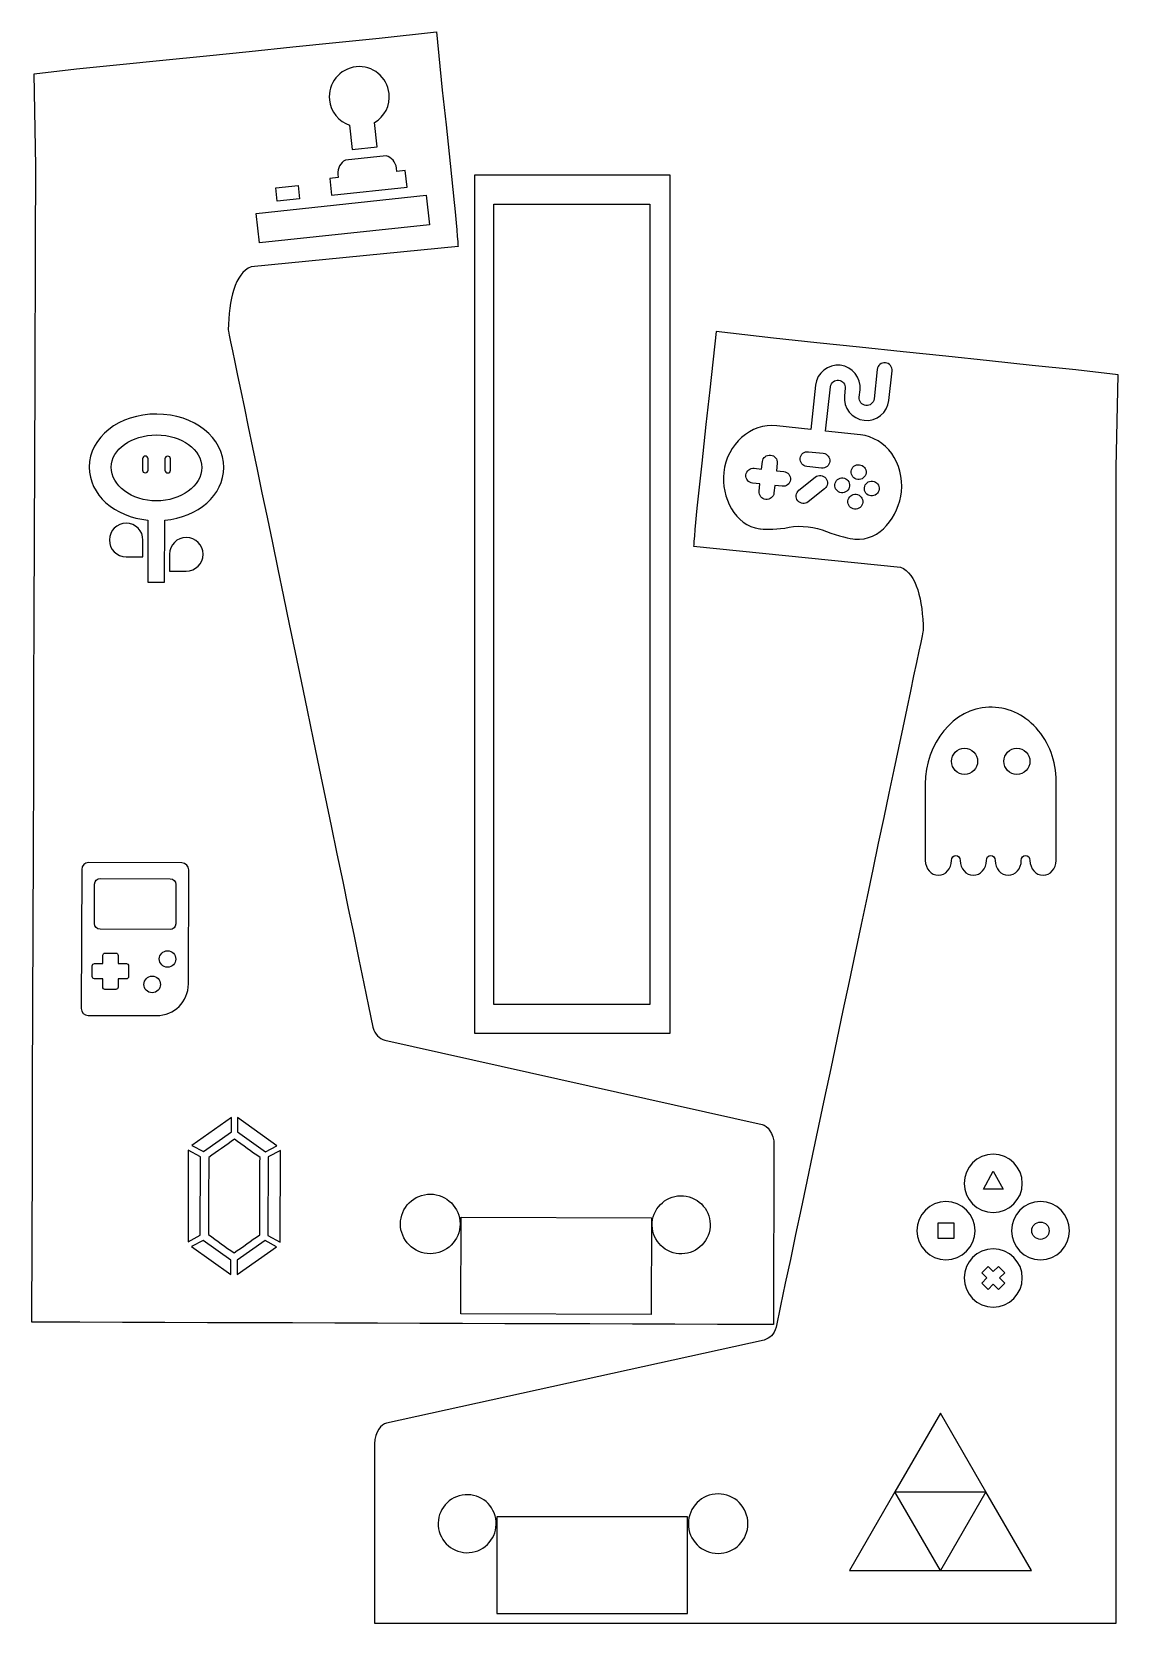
# Model space of a CAD drawing. Extents: x 10 to 3877, y -272 to 1728.
# Drawn here: x 2794 to 3350, y 801 to 1616 of the extents above; entities that cross this region are included whole.
import ezdxf

# ---------------------------------------------------------------- set-up
doc = ezdxf.new("R2010")
doc.units = 0
doc.layers.add('Calque_1', color=7, linetype='CONTINUOUS')

msp = doc.modelspace()

# ---------------------------------------------------------------- linework, layer by layer
at = {"layer": 'Calque_1', "color": 7}
for p, q in [((2971.746615, 1613.022593), (3001.107993, 1616.285935)), ((3001.107993, 1616.285935), (3004.13759, 1586.489544)), ((2883.313676, 1604.03103), (2905.322419, 1606.268804)), ((2905.322402, 1606.268689), (2927.530118, 1608.526809)), ((2905.322419, 1606.268804), (2905.322402, 1606.268689)), ((2927.530118, 1608.526809), (2949.538916, 1610.764589)), ((2927.530118, 1608.526809), (2927.530118, 1608.526809)), ((2949.538905, 1610.764701), (2971.746615, 1613.022593)), ((2949.538916, 1610.764589), (2949.538905, 1610.764701)), ((2971.746615, 1613.022593), (2971.746615, 1613.022593)), ((2795.120354, 1594.841426), (2816.88948, 1597.277241)), ((2816.88948, 1597.277241), (2816.889494, 1597.2771)), ((2816.889494, 1597.2771), (2839.097204, 1599.535276)), ((2839.097179, 1599.535245), (2861.105949, 1601.773023)), ((2839.097204, 1599.535276), (2839.097179, 1599.535245)), ((2861.105949, 1601.773023), (2883.313665, 1604.031142)), ((2861.105949, 1601.773023), (2861.105949, 1601.773023)), ((2883.313665, 1604.031142), (2883.313676, 1604.03103)), ((2959.985557, 1598.364667), (2959.985557, 1598.364667)), ((2795.967345, 1547.416109), (2795.120354, 1594.841426)), ((3004.13759, 1586.489544), (3004.137593, 1586.489516)), ((3004.137593, 1586.489516), (3006.177969, 1568.609284)), ((2956.687032, 1568.483121), (2958.00336, 1556.109148)), ((2970.8128, 1557.471799), (2969.496472, 1569.845773)), ((3006.177969, 1568.609284), (3006.177994, 1568.609315)), ((3006.177994, 1568.609315), (3008.19098, 1548.811392)), ((2958.00336, 1556.109148), (2970.8128, 1557.471799)), ((2975.373797, 1552.797967), (2954.527701, 1550.580386)), ((3008.19098, 1548.811392), (3008.190978, 1548.81142)), ((3008.190978, 1548.81142), (3010.224202, 1528.814456)), ((2795.831327, 1507.316295), (2795.967322, 1547.41605)), ((2795.967322, 1547.41605), (2795.967345, 1547.416109)), ((2950.87303, 1541.616561), (2946.511056, 1541.152539)), ((2946.511056, 1541.152539), (2947.424591, 1532.564962)), ((2950.688347, 1543.352644), (2950.87303, 1541.616561)), ((2980.832458, 1544.803606), (2980.647776, 1546.539689)), ((2985.194602, 1545.267645), (2980.832458, 1544.803606)), ((2986.108137, 1536.680068), (2985.194602, 1545.267645)), ((3020.807485, 1103.340858), (3020.807485, 1543.101992)), ((3020.807485, 1543.101992), (3120.568641, 1543.101992)), ((3120.568641, 1543.101992), (3120.568641, 1103.340858)), ((2908.896449, 1523.308221), (2995.955682, 1532.56947)), ((2918.838046, 1536.331068), (2930.332585, 1537.553842)), ((2919.554093, 1529.599961), (2918.838046, 1536.331068)), ((2930.332585, 1537.553842), (2931.048632, 1530.822735)), ((2947.424591, 1532.564962), (2986.108137, 1536.680068)), ((2995.955682, 1532.56947), (2997.560483, 1517.483737)), ((2931.048632, 1530.822735), (2919.554093, 1529.599961)), ((3010.224202, 1528.814456), (3010.224199, 1528.814484)), ((3030.595883, 1118.187526), (3030.595883, 1528.021249)), ((3030.595883, 1528.021249), (3110.429581, 1528.021249)), ((3110.429581, 1528.021249), (3110.429581, 1118.187526)), ((2910.50125, 1508.222488), (2908.896449, 1523.308221)), ((2997.560483, 1517.483737), (2910.50125, 1508.222488)), ((2795.594303, 1437.416718), (2795.831358, 1507.316269)), ((2795.831358, 1507.316269), (2795.831327, 1507.316295)), ((3012.224722, 1506.377039), (2906.206658, 1495.915963)), ((3144.290839, 1462.789855), (3141.160209, 1433.003908)), ((3173.640982, 1459.426958), (3144.290839, 1462.789855)), ((3195.840909, 1457.093765), (3173.640982, 1459.426958)), ((3173.640982, 1459.426958), (3173.640982, 1459.426958)), ((3195.840897, 1457.093652), (3195.840909, 1457.093765)), ((3217.841981, 1454.781245), (3195.840897, 1457.093652)), ((3240.041912, 1452.447825), (3217.841981, 1454.781245)), ((3217.841981, 1454.781245), (3217.841981, 1454.781245)), ((3262.042923, 1450.135539), (3240.041896, 1452.44794)), ((3240.041896, 1452.44794), (3240.041912, 1452.447825)), ((3226.847763, 1443.446372), (3225.201459, 1428.290826)), ((3232.779143, 1427.467684), (3234.425447, 1442.623229)), ((3262.042935, 1450.135651), (3262.042923, 1450.135539)), ((3284.242866, 1447.802231), (3262.042935, 1450.135651)), ((3306.243922, 1445.489826), (3284.242866, 1447.802231)), ((3284.242866, 1447.802231), (3284.242866, 1447.802231)), ((3328.443822, 1443.156381), (3306.243897, 1445.489857)), ((3306.243897, 1445.489857), (3306.243922, 1445.489826)), ((3328.443837, 1443.156521), (3328.443822, 1443.156381)), ((3350.204577, 1440.646894), (3328.443837, 1443.156521)), ((2795.458324, 1397.316794), (2795.594308, 1437.416662)), ((2795.594308, 1437.416662), (2795.594303, 1437.416718)), ((3195.301939, 1435.372277), (3192.832472, 1412.63887)), ((3200.409979, 1411.815747), (3202.879445, 1434.549154)), ((3349.196756, 1393.22472), (3350.204577, 1440.646894)), ((3141.160206, 1433.00388), (3139.059204, 1415.13067)), ((3141.160209, 1433.003908), (3141.160206, 1433.00388)), ((3210.457307, 1433.725992), (3210.045735, 1429.93715)), ((3217.623775, 1429.113969), (3218.035346, 1432.902811)), ((2857.887566, 1420.528745), (2857.887566, 1420.528745)), ((3139.059179, 1415.130701), (3136.979062, 1395.339718)), ((3139.059204, 1415.13067), (3139.059179, 1415.130701)), ((3192.832472, 1412.63887), (3175.376945, 1414.535015)), ((3218.183773, 1409.885029), (3200.409979, 1411.815747)), ((3218.183773, 1409.885029), (3218.183773, 1409.885029)), ((2795.323002, 1357.417157), (2795.458307, 1397.316963)), ((2795.458307, 1397.316963), (2795.458324, 1397.316794)), ((2850.63641, 1397.598484), (2850.616948, 1391.859837)), ((2852.075937, 1399.02828), (2852.075937, 1399.02828)), ((2853.486272, 1391.850106), (2853.505734, 1397.588753)), ((2862.113704, 1397.55956), (2862.094242, 1391.820913)), ((2863.553231, 1398.989357), (2863.553231, 1398.989357)), ((2864.963566, 1391.811183), (2864.983028, 1397.549829)), ((3136.979065, 1395.339746), (3134.878036, 1375.349791)), ((3136.979062, 1395.339718), (3136.979065, 1395.339746)), ((3167.629224, 1392.37479), (3168.040815, 1396.16381)), ((3175.618499, 1395.340667), (3175.206928, 1391.551825)), ((3198.352084, 1392.871182), (3190.774222, 1393.694344)), ((3191.597562, 1401.272186), (3199.175423, 1400.449024)), ((3191.597562, 1401.272186), (3191.597562, 1401.272186)), ((3163.840382, 1392.786362), (3167.629224, 1392.37479)), ((3175.206928, 1391.551825), (3178.99577, 1391.140254)), ((3186.740078, 1381.508425), (3195.141101, 1388.263124)), ((3216.885078, 1387.024445), (3216.885078, 1387.024445)), ((3349.196778, 1393.22466), (3349.196756, 1393.22472)), ((3349.196781, 1353.124672), (3349.196778, 1393.22466)), ((3166.806437, 1384.797068), (3163.01724, 1385.208678)), ((3166.394866, 1381.008226), (3166.806437, 1384.797068)), ((3174.384121, 1383.973925), (3173.97255, 1380.185083)), ((3178.172963, 1383.562354), (3174.384121, 1383.973925)), ((3178.172963, 1383.562354), (3178.172963, 1383.562354)), ((3199.916762, 1382.323693), (3191.515738, 1375.568994)), ((3199.916762, 1382.323693), (3199.916762, 1382.323693)), ((3208.484054, 1380.269745), (3208.484054, 1380.269745)), ((3223.639777, 1378.623421), (3223.639777, 1378.623421)), ((2857.736737, 1376.054231), (2857.736737, 1376.054231)), ((3134.878036, 1375.349791), (3134.878039, 1375.349819)), ((3215.238754, 1371.868721), (3215.238754, 1371.868721)), ((2842.292869, 1364.629181), (2842.292869, 1364.629181)), ((2853.399404, 1366.235656), (2853.291653, 1334.463637)), ((2861.899624, 1334.434444), (2862.007374, 1366.206463)), ((3166.640327, 1361.813453), (3167.007791, 1361.773537)), ((2795.187007, 1317.317401), (2795.323005, 1357.417129)), ((2795.323005, 1357.417129), (2795.323002, 1357.417157)), ((2850.842454, 1347.384047), (2850.871647, 1355.992017)), ((2873.07843, 1357.351384), (2873.07843, 1357.351384)), ((3132.801434, 1352.919286), (3238.783416, 1342.098726)), ((3349.19675, 1353.124647), (3349.196781, 1353.124672)), ((3349.196751, 1283.224691), (3349.19675, 1353.124647)), ((2842.234483, 1347.41324), (2850.842454, 1347.384047)), ((2864.441267, 1348.772607), (2864.412074, 1340.164636)), ((2864.412074, 1340.164636), (2873.020045, 1340.135444)), ((2853.291653, 1334.463637), (2861.899624, 1334.434444)), ((2795.051677, 1277.417564), (2795.187004, 1317.317429)), ((2795.187004, 1317.317429), (2795.187007, 1317.317401)), ((3349.196735, 1243.124534), (3349.196745, 1283.224635)), ((3349.196745, 1283.224635), (3349.196751, 1283.224691)), ((2794.915648, 1237.317862), (2795.051649, 1277.417561)), ((2795.051649, 1277.417561), (2795.051677, 1277.417564)), ((3308.283428, 1259.774809), (3308.283428, 1259.774809)), ((3264.859648, 1242.70855), (3264.859648, 1242.70855)), ((3349.196753, 1243.124703), (3349.196735, 1243.124534)), ((3349.196743, 1203.224665), (3349.196753, 1243.124703)), ((2794.780374, 1197.418031), (2794.915684, 1237.317781)), ((2794.915684, 1237.317781), (2794.915648, 1237.317862)), ((3251.460916, 1230.976537), (3251.460916, 1191.937794)), ((3298.356447, 1236.009184), (3298.356447, 1236.009184)), ((3318.454241, 1191.937612), (3318.454241, 1232.456611)), ((3349.196741, 1203.224637), (3349.196743, 1203.224665)), ((3349.196746, 1163.124677), (3349.196741, 1203.224637)), ((2794.644378, 1157.318275), (2794.780334, 1197.41814)), ((2794.780334, 1197.41814), (2794.780374, 1197.418031)), ((2870.84104, 1190.648742), (2823.045907, 1190.810833)), ((2870.84104, 1190.648742), (2870.84104, 1190.648742)), ((2819.523396, 1187.311864), (2819.281977, 1116.125404)), ((2829.008706, 1182.725105), (2864.823535, 1182.603644)), ((2874.142085, 1128.684996), (2874.34028, 1187.12596)), ((2826.048177, 1159.60074), (2826.11686, 1179.853212)), ((2826.11686, 1179.853212), (2826.116724, 1179.853212)), ((2867.6957, 1179.712203), (2867.627017, 1159.459731)), ((2794.509065, 1117.418553), (2794.644381, 1157.318247)), ((2794.644381, 1157.318247), (2794.644378, 1157.318275)), ((3349.196749, 1163.124705), (3349.196746, 1163.124677)), ((3349.196761, 1123.224608), (3349.196749, 1163.124705)), ((2864.735306, 1156.587838), (2828.920613, 1156.709299)), ((2830.317388, 1139.135614), (2830.331747, 1143.369516)), ((2831.478936, 1144.508815), (2837.013553, 1144.490045)), ((2838.152717, 1143.342992), (2838.138358, 1139.10909)), ((2824.917799, 1132.476056), (2824.936568, 1138.010537)), ((2826.083893, 1139.149971), (2830.317388, 1139.135614)), ((2838.138358, 1139.10909), (2842.372395, 1139.094731)), ((2843.511559, 1137.947543), (2843.49279, 1132.413197)), ((2863.439971, 1137.230813), (2863.439971, 1137.230813)), ((2830.290593, 1131.314509), (2826.057369, 1131.328866)), ((2830.276234, 1127.080743), (2830.290593, 1131.314509)), ((2836.949879, 1125.914786), (2831.415669, 1125.933554)), ((2838.111292, 1131.287987), (2838.096933, 1127.054221)), ((2842.345329, 1131.273627), (2838.111292, 1131.287987)), ((2843.49279, 1132.413197), (2843.492247, 1132.413199)), ((2843.492247, 1132.413199), (2843.492247, 1132.413063)), ((2794.37305, 1077.318711), (2794.50904, 1117.418522)), ((2794.50904, 1117.418522), (2794.509065, 1117.418553)), ((2855.574932, 1124.222793), (2855.574932, 1124.222793)), ((3110.429581, 1118.187526), (3030.595883, 1118.187526)), ((3349.196789, 1123.224605), (3349.196761, 1123.224608)), ((3349.196798, 1083.124674), (3349.196789, 1123.224605)), ((2822.780674, 1112.602624), (2857.829363, 1112.483761)), ((3120.568641, 1103.340858), (3020.807485, 1103.340858)), ((2974.743658, 1099.901602), (3167.964825, 1056.761555)), ((2794.237762, 1037.419019), (2794.373078, 1077.318713)), ((2794.373078, 1077.318713), (2794.37305, 1077.318711)), ((3349.196757, 1043.224611), (3349.196761, 1083.124592)), ((3349.196761, 1083.124592), (3349.196798, 1083.124674)), ((2896.164288, 1060.279615), (2875.904693, 1045.99863)), ((2896.139315, 1052.916069), (2896.164288, 1060.279615)), ((2899.31024, 1060.268946), (2899.285268, 1052.9054)), ((2919.472334, 1045.850876), (2899.31024, 1060.268946)), ((2881.8241, 1042.825), (2896.139315, 1052.916069)), ((2899.285268, 1052.9054), (2913.53171, 1042.717468)), ((2874.086135, 1043.597577), (2873.926961, 996.662434)), ((2880.366519, 1040.229537), (2874.086135, 1043.597577)), ((2875.904693, 1045.99863), (2881.8241, 1042.825)), ((2913.53171, 1042.717468), (2919.472334, 1045.850876)), ((2921.274736, 1043.437543), (2914.971481, 1040.112179)), ((2921.115567, 996.503841), (2921.274736, 1043.437543)), ((3173.977556, 1046.081135), (3173.875987, 1016.131392)), ((3173.976321, 1046.081009), (3173.977556, 1046.081135)), ((3349.196797, 1043.22472), (3349.196757, 1043.224611)), ((3349.19676, 1003.124623), (3349.196797, 1043.22472)), ((2794.101778, 997.319152), (2794.237736, 1037.418989)), ((2794.237736, 1037.418989), (2794.237762, 1037.419019)), ((2880.230044, 999.987799), (2880.366519, 1040.229537)), ((2884.543569, 1039.865488), (2884.543569, 1039.865488)), ((2914.971481, 1040.112179), (2914.835007, 999.870441)), ((3281.195413, 1023.657153), (3286.224184, 1032.791348)), ((3286.224184, 1032.791348), (3291.253107, 1023.657153)), ((3291.253107, 1023.657153), (3281.195413, 1023.657153)), ((3173.875894, 1016.131298), (3173.773906, 986.031504)), ((3173.875987, 1016.131392), (3173.875894, 1016.131298)), ((3286.224184, 1011.671213), (3286.224184, 1011.671213)), ((3310.432473, 1017.239086), (3310.432473, 1017.239086)), ((3013.20156, 1005.745978), (3013.20156, 1005.745978)), ((3141.074129, 1002.732282), (3141.074129, 1002.732282)), ((3257.988357, 998.323468), (3257.988357, 1006.378389)), ((3257.988357, 1006.378389), (3266.043278, 1006.378389)), ((3266.043278, 1006.378389), (3266.043278, 998.323468)), ((3349.196757, 1003.124595), (3349.19676, 1003.124623)), ((3349.196759, 963.224669), (3349.196757, 1003.124595)), ((2793.960099, 955.544385), (2794.101769, 997.319236)), ((2794.101769, 997.319236), (2794.101778, 997.319152)), ((2873.926961, 996.662434), (2880.230044, 999.987799)), ((2881.669988, 997.382509), (2875.729191, 994.249101)), ((2875.729191, 994.249101), (2895.891457, 979.831031)), ((2895.91643, 987.194577), (2881.669988, 997.382509)), ((2913.377598, 997.274977), (2899.062382, 987.183908)), ((2919.296833, 994.101348), (2913.377598, 997.274977)), ((2914.835007, 999.870441), (2921.115567, 996.503841)), ((3266.043278, 998.323468), (3257.988357, 998.323468)), ((3276.903975, 1002.351005), (3276.903975, 1002.351005)), ((3310.432473, 997.910207), (3310.432473, 997.910207)), ((2895.891457, 979.831031), (2895.91643, 987.194577)), ((2899.037415, 979.821803), (2919.296833, 994.101348)), ((2899.062382, 987.183908), (2899.037415, 979.821803)), ((3286.224184, 993.030797), (3286.224184, 993.030797)), ((3173.773906, 986.031504), (3173.666149, 954.256634)), ((3173.773906, 986.031504), (3173.773906, 986.031504)), ((3280.34018, 980.787066), (3283.579833, 984.026719)), ((3282.98453, 978.142715), (3280.34018, 980.787066)), ((3280.34018, 975.498365), (3282.98453, 978.142715)), ((3283.579833, 984.026719), (3286.224184, 981.382369)), ((3286.224184, 981.382369), (3288.868534, 984.026719)), ((3288.868534, 984.026719), (3292.108187, 980.787066)), ((3292.108187, 980.787066), (3289.463837, 978.142715)), ((3289.463837, 978.142715), (3292.108187, 975.498212)), ((3283.579833, 972.258711), (3280.34018, 975.498365)), ((3286.224184, 974.903062), (3283.579833, 972.258711)), ((3288.868534, 972.258559), (3286.224184, 974.903062)), ((3292.108187, 975.498212), (3288.868534, 972.258559)), ((3349.196784, 963.224638), (3349.196759, 963.224669)), ((3349.196781, 923.124594), (3349.196784, 963.224638)), ((2818.557955, 955.46097), (2793.960099, 955.544385)), ((2818.557971, 955.461085), (2818.557955, 955.46097)), ((2840.422541, 955.386869), (2818.557971, 955.461085)), ((2840.422519, 955.38681), (2840.422541, 955.386869)), ((2862.087105, 955.313337), (2840.422519, 955.38681)), ((2862.087127, 955.313396), (2862.087105, 955.313337)), ((2883.951714, 955.239295), (2862.087127, 955.313396)), ((2883.951725, 955.239183), (2883.951714, 955.239295)), ((2905.616284, 955.165707), (2883.951725, 955.239183)), ((2927.480842, 955.091603), (2905.616247, 955.165789)), ((2905.616247, 955.165789), (2905.616284, 955.165707)), ((2927.480817, 955.091572), (2927.480842, 955.091603)), ((2949.145431, 955.018102), (2927.480817, 955.091572)), ((2971.010012, 954.944057), (2949.145397, 955.018156)), ((2949.145397, 955.018156), (2949.145431, 955.018102)), ((2971.009995, 954.943942), (2971.010012, 954.944057)), ((2992.674582, 954.87047), (2971.009995, 954.943942)), ((3014.539162, 954.796425), (2992.674573, 954.870554)), ((2992.674573, 954.870554), (2992.674582, 954.87047)), ((3014.539174, 954.796312), (3014.539162, 954.796425)), ((3036.203732, 954.722837), (3014.539174, 954.796312)), ((3036.203785, 954.72287), (3036.203732, 954.722837)), ((3058.068318, 954.648736), (3036.203785, 954.72287)), ((3058.068352, 954.648682), (3058.068318, 954.648736)), ((3079.732908, 954.575235), (3058.068352, 954.648682)), ((3101.597421, 954.501155), (3079.732905, 954.575263)), ((3079.732905, 954.575263), (3079.732908, 954.575235)), ((3101.597466, 954.501074), (3101.597421, 954.501155)), ((3123.262083, 954.427604), (3101.597466, 954.501074)), ((3145.126726, 954.353452), (3123.262016, 954.427654)), ((3123.262016, 954.427654), (3123.262083, 954.427604)), ((3145.126636, 954.353443), (3145.126726, 954.353452)), ((3173.666149, 954.256634), (3145.126636, 954.353443)), ((3168.903787, 946.319056), (2975.537419, 903.834534)), ((3349.196755, 883.224672), (3349.196752, 923.124597)), ((3349.196752, 923.124597), (3349.196781, 923.124594)), ((3259.209489, 908.916065), (3235.927742, 868.590361)), ((3282.491501, 868.590361), (3259.209489, 908.916065)), ((2969.488501, 893.174565), (2969.4885, 863.224649)), ((2969.489736, 893.174436), (2969.488501, 893.174565)), ((3349.196745, 843.124571), (3349.19678, 883.224641)), ((3349.19678, 883.224641), (3349.196755, 883.224672)), ((3235.927742, 868.590361), (3212.645466, 828.265187)), ((3235.927742, 868.590361), (3282.491501, 868.590361)), ((3259.209489, 828.265187), (3235.927742, 868.590361)), ((3282.491501, 868.590361), (3259.209489, 828.265187)), ((3305.773248, 828.265187), (3282.491501, 868.590361)), ((2969.4885, 863.224649), (2969.488592, 863.224555)), ((2969.488592, 863.224555), (2969.488501, 833.124587)), ((3002.24473, 849.714373), (3002.24473, 849.714373)), ((3130.126791, 852.294392), (3130.126791, 852.294392)), ((3349.196754, 843.124656), (3349.196745, 843.124571)), ((3349.196751, 801.349562), (3349.196754, 843.124656)), ((2969.488501, 833.124587), (2969.488498, 801.349532)), ((2969.488501, 833.124587), (2969.488501, 833.124587)), ((3212.645466, 828.265187), (3259.209489, 828.265187)), ((3259.209489, 828.265187), (3305.773248, 828.265187)), ((2969.488498, 801.349532), (2998.028176, 801.349553)), ((2998.028087, 801.349563), (3019.892924, 801.349614)), ((2998.028176, 801.349553), (2998.028087, 801.349563)), ((3019.892924, 801.349614), (3019.892856, 801.349564)), ((3019.892856, 801.349564), (3041.557599, 801.349561)), ((3041.557599, 801.349561), (3041.557644, 801.349641)), ((3041.557644, 801.349641), (3063.422287, 801.349599)), ((3063.422287, 801.349599), (3063.422284, 801.349571)), ((3063.422284, 801.349571), (3085.086965, 801.349546)), ((3085.086965, 801.349546), (3085.086999, 801.349599)), ((3085.086999, 801.349599), (3106.951659, 801.349584)), ((3106.951659, 801.349584), (3106.951712, 801.34955)), ((3106.951712, 801.34955), (3128.616396, 801.349553)), ((3128.616396, 801.349553), (3128.616408, 801.349665)), ((3128.616408, 801.349665), (3150.481124, 801.349644)), ((3150.481124, 801.349644), (3150.481115, 801.34956)), ((3150.481115, 801.34956), (3172.145828, 801.34956)), ((3172.145828, 801.34956), (3172.145811, 801.349675)), ((3172.145811, 801.349675), (3194.010552, 801.349623)), ((3194.010552, 801.349623), (3194.010518, 801.349569)), ((3194.010518, 801.349569), (3215.675259, 801.349567)), ((3215.675233, 801.349598), (3237.539955, 801.349632)), ((3215.675259, 801.349567), (3215.675233, 801.349598)), ((3237.539955, 801.349632), (3237.539918, 801.349551)), ((3237.539918, 801.349551), (3259.204602, 801.349554)), ((3259.204602, 801.349554), (3259.204614, 801.349667)), ((3259.204614, 801.349667), (3281.069327, 801.349617)), ((3281.069327, 801.349617), (3281.069349, 801.349558)), ((3281.069349, 801.349558), (3302.734062, 801.349558)), ((3302.734039, 801.349617), (3324.598736, 801.349683)), ((3302.734062, 801.349558), (3302.734039, 801.349617)), ((3324.598736, 801.349683), (3324.598752, 801.349568)), ((3324.598752, 801.349568), (3349.196751, 801.349562))]:
    msp.add_line(p, q, dxfattribs=at)
at = {"layer": 'Calque_1', "color": 3}
for p, q in [((3013.545533, 959.734198), (3013.713404, 1009.233912)), ((3013.713404, 1009.233912), (3111.212858, 1008.903256)), ((3111.212858, 1008.903256), (3111.044986, 959.403542)), ((3111.044986, 959.403542), (3013.545533, 959.734198)), ((3129.626778, 855.784042), (3032.126758, 855.784042)), ((3032.126758, 855.784042), (3032.126758, 806.284041)), ((3129.626778, 806.284041), (3129.626778, 855.784042)), ((3032.126758, 806.284041), (3129.626778, 806.284041))]:
    msp.add_line(p, q, dxfattribs=at)
at = {"layer": 'Calque_1', "color": 7}
for points in [[(2959.985557, 1598.364667), (2951.547272, 1597.467013), (2945.412476, 1589.871617), (2946.31013, 1581.433332)], [(2976.916891, 1584.68924), (2976.019238, 1593.127524), (2968.423841, 1599.262321), (2959.985557, 1598.364667)], [(2946.31013, 1581.433332), (2946.964487, 1575.280505), (2951.180315, 1570.353282), (2956.687032, 1568.483121)], [(2969.496472, 1569.845773), (2974.486514, 1572.832565), (2977.571419, 1578.536431), (2976.916891, 1584.68924)], [(2954.527701, 1550.580386), (2951.974116, 1549.218845), (2950.363914, 1546.402438), (2950.688347, 1543.352644)], [(2980.647776, 1546.539689), (2980.323343, 1549.589483), (2978.15667, 1552.004111), (2975.373797, 1552.797967)], [(3010.224199, 1528.814484), (3011.061174, 1521.526046), (3012.224722, 1506.377039), (3012.224722, 1506.377039)], [(2906.206658, 1495.915963), (2897.875566, 1492.675954), (2894.895413, 1479.185579), (2894.478965, 1463.636754)], [(2894.478965, 1463.636754), (2894.478965, 1463.636754), (2945.326101, 1218.799963), (2968.645545, 1106.487537)], [(3207.903375, 1445.504248), (3201.636592, 1446.184991), (3195.982682, 1441.639061), (3195.301939, 1435.372277)], [(3218.035346, 1432.902811), (3218.716089, 1439.169594), (3214.170159, 1444.823505), (3207.903375, 1445.504248)], [(3231.048176, 1446.823643), (3228.952973, 1447.051239), (3227.074954, 1445.537845), (3226.847763, 1443.446372)], [(3234.425447, 1442.623229), (3234.652638, 1444.714703), (3233.143379, 1446.596047), (3231.048176, 1446.823643)], [(3202.879445, 1434.549154), (3203.106231, 1436.636898), (3204.988385, 1438.153616), (3207.079858, 1437.926425)], [(3207.079858, 1437.926425), (3209.171332, 1437.699234), (3210.684073, 1435.813558), (3210.457307, 1433.725992)], [(3210.045735, 1429.93715), (3209.364992, 1423.670367), (3213.910922, 1418.016456), (3220.177706, 1417.335713)], [(3221.001045, 1424.913556), (3218.909572, 1425.140747), (3217.397008, 1427.026403), (3217.623775, 1429.113969)], [(3220.177706, 1417.335713), (3226.444489, 1416.65497), (3232.098399, 1421.2009), (3232.779143, 1427.467684)], [(3225.201459, 1428.290826), (3224.974673, 1426.203083), (3223.092519, 1424.686365), (3221.001045, 1424.913556)], [(2857.887566, 1420.528745), (2838.579889, 1420.594224), (2823.415077, 1408.671829), (2823.363241, 1393.386943)], [(2892.227004, 1393.153401), (2892.278841, 1408.438287), (2877.195244, 1420.463265), (2857.887566, 1420.528745)], [(2834.579251, 1393.297257), (2834.610322, 1402.459006), (2845.049807, 1409.876756), (2857.851294, 1409.833341)], [(3175.376945, 1414.535015), (3162.020891, 1415.985846), (3149.861962, 1405.269042), (3148.273265, 1390.643824)], [(3239.206894, 1380.765959), (3240.795591, 1395.391176), (3231.36542, 1408.453144), (3218.183773, 1409.885029)], [(2857.851294, 1409.833341), (2870.652781, 1409.789927), (2881.041714, 1402.301541), (2881.010644, 1393.139791)], [(2852.075937, 1399.02828), (2851.282569, 1399.030971), (2850.639096, 1398.390417), (2850.63641, 1397.598484)], [(2853.505734, 1397.588753), (2853.508419, 1398.380686), (2852.869305, 1399.02559), (2852.075937, 1399.02828)], [(2863.553231, 1398.989357), (2862.759863, 1398.992047), (2862.11639, 1398.351494), (2862.113704, 1397.55956)], [(2864.983028, 1397.549829), (2864.985713, 1398.341763), (2864.346599, 1398.986666), (2863.553231, 1398.989357)], [(3168.040815, 1396.16381), (3168.268006, 1398.255283), (3170.146025, 1399.768677), (3172.241228, 1399.541081)], [(3172.241228, 1399.541081), (3174.336431, 1399.313485), (3175.84569, 1397.432141), (3175.618499, 1395.340667)], [(3190.774222, 1393.694344), (3188.679019, 1393.92194), (3187.16976, 1395.803283), (3187.396951, 1397.894757)], [(3187.396951, 1397.894757), (3187.624142, 1399.98623), (3189.502181, 1401.499801), (3191.597562, 1401.272186)], [(3202.552694, 1396.248611), (3202.325503, 1394.157137), (3200.447464, 1392.643566), (3198.352084, 1392.871182)], [(3199.175423, 1400.449024), (3201.270626, 1400.221428), (3202.779885, 1398.340084), (3202.552694, 1396.248611)], [(3213.507807, 1391.224858), (3213.734998, 1393.316331), (3215.616747, 1394.829319), (3217.70822, 1394.602129)], [(3217.70822, 1394.602129), (3219.799694, 1394.374938), (3221.312682, 1392.493189), (3221.085491, 1390.401715)], [(2823.363241, 1393.386943), (2823.315326, 1379.258394), (2836.201902, 1367.923773), (2853.399404, 1366.235656)], [(2857.736737, 1376.054231), (2845.153319, 1376.096906), (2834.547699, 1383.993475), (2834.579251, 1393.297257)], [(2850.616948, 1391.859837), (2850.614263, 1391.067904), (2851.253377, 1390.423001), (2852.046745, 1390.42031)], [(2852.046745, 1390.42031), (2852.840113, 1390.417619), (2853.483586, 1391.058173), (2853.486272, 1391.850106)], [(2881.010644, 1393.139791), (2880.979091, 1383.83601), (2870.320155, 1376.011556), (2857.736737, 1376.054231)], [(2862.007374, 1366.206463), (2879.21593, 1367.777897), (2892.179089, 1379.024852), (2892.227004, 1393.153401)], [(2862.094242, 1391.820913), (2862.091556, 1391.02898), (2862.730671, 1390.384077), (2863.524038, 1390.381386)], [(2863.524038, 1390.381386), (2864.317406, 1390.378696), (2864.96088, 1391.019249), (2864.963566, 1391.811183)], [(3148.273265, 1390.643824), (3146.898197, 1377.985224), (3153.948378, 1363.376158), (3166.640327, 1361.813453)], [(3163.01724, 1385.208678), (3160.922037, 1385.436274), (3159.412778, 1387.317617), (3159.639969, 1389.409091)], [(3159.639969, 1389.409091), (3159.86716, 1391.500564), (3161.745179, 1393.013958), (3163.840382, 1392.786362)], [(3182.37304, 1386.939841), (3182.145849, 1384.848367), (3180.268166, 1383.334758), (3178.172963, 1383.562354)], [(3178.99577, 1391.140254), (3181.090973, 1390.912658), (3182.600231, 1389.031314), (3182.37304, 1386.939841)], [(3195.141101, 1388.263124), (3196.783423, 1389.583605), (3199.178068, 1389.323481), (3200.498548, 1387.68116)], [(3200.498548, 1387.68116), (3201.819207, 1386.038819), (3201.559083, 1383.644174), (3199.916762, 1382.323693)], [(3205.106783, 1384.470158), (3205.333974, 1386.561632), (3207.215723, 1388.07462), (3209.307197, 1387.847429)], [(3209.307197, 1387.847429), (3211.39867, 1387.620238), (3212.911658, 1385.738489), (3212.684467, 1383.647016)], [(3216.885078, 1387.024445), (3214.793604, 1387.251636), (3213.280616, 1389.133384), (3213.507807, 1391.224858)], [(3221.085491, 1390.401715), (3220.8583, 1388.310242), (3218.976551, 1386.797254), (3216.885078, 1387.024445)], [(3220.262507, 1382.823834), (3220.489697, 1384.915308), (3222.371446, 1386.428296), (3224.46292, 1386.201105)], [(3224.46292, 1386.201105), (3226.554393, 1385.973914), (3228.067381, 1384.092165), (3227.840191, 1382.000692)], [(3169.772136, 1376.807812), (3167.676933, 1377.035409), (3166.167675, 1378.916752), (3166.394866, 1381.008226)], [(3173.97255, 1380.185083), (3173.745359, 1378.09361), (3171.86734, 1376.580216), (3169.772136, 1376.807812)], [(3186.158113, 1376.150978), (3184.837633, 1377.793299), (3185.097756, 1380.187944), (3186.740078, 1381.508425)], [(3208.484054, 1380.269745), (3206.392581, 1380.496936), (3204.879592, 1382.378685), (3205.106783, 1384.470158)], [(3212.684467, 1383.647016), (3212.457276, 1381.555542), (3210.575528, 1380.042554), (3208.484054, 1380.269745)], [(3211.861483, 1376.069135), (3212.088674, 1378.160608), (3213.970442, 1379.673774), (3216.061916, 1379.446583)], [(3215.410944, 1356.515638), (3228.358093, 1355.35847), (3237.842109, 1368.202022), (3239.206894, 1380.765959)], [(3216.061916, 1379.446583), (3218.153389, 1379.219392), (3219.666377, 1377.337643), (3219.439186, 1375.24617)], [(3223.639777, 1378.623421), (3221.548304, 1378.850612), (3220.035316, 1380.732361), (3220.262507, 1382.823834)], [(3227.840191, 1382.000692), (3227.613, 1379.909218), (3225.731251, 1378.39623), (3223.639777, 1378.623421)], [(3134.878039, 1375.349819), (3134.016351, 1368.064261), (3132.801434, 1352.919286), (3132.801434, 1352.919286)], [(3188.716327, 1374.749778), (3187.746428, 1374.855136), (3186.816691, 1375.331884), (3186.158113, 1376.150978)], [(3191.515738, 1375.568994), (3190.696645, 1374.910416), (3189.686404, 1374.644402), (3188.716327, 1374.749778)], [(3215.238754, 1371.868721), (3213.14728, 1372.095912), (3211.634292, 1373.977661), (3211.861483, 1376.069135)], [(3219.439186, 1375.24617), (3219.211995, 1373.154696), (3217.330227, 1371.641531), (3215.238754, 1371.868721)], [(2842.292869, 1364.629181), (2837.545573, 1364.64528), (2833.671806, 1360.797699), (2833.655706, 1356.050403)], [(2850.871647, 1355.992017), (2850.887746, 1360.739313), (2847.040165, 1364.613081), (2842.292869, 1364.629181)], [(3167.007791, 1361.773537), (3170.345872, 1361.41093), (3175.833635, 1361.428128), (3181.673891, 1362.538069)], [(3181.673891, 1362.538069), (3187.792671, 1363.705809), (3195.146929, 1362.906937), (3200.865022, 1360.457164)], [(2833.655706, 1356.050403), (2833.639606, 1351.303107), (2837.487188, 1347.42934), (2842.234483, 1347.41324)], [(2873.07843, 1357.351384), (2868.331135, 1357.367484), (2864.457367, 1353.519902), (2864.441267, 1348.772607)], [(2881.657208, 1348.714221), (2881.673308, 1353.461517), (2877.825726, 1357.335285), (2873.07843, 1357.351384)], [(3200.865022, 1360.457164), (3206.725538, 1357.942144), (3213.201041, 1356.782469), (3215.410944, 1356.515638)], [(2873.020045, 1340.135444), (2877.767341, 1340.119344), (2881.641108, 1343.966926), (2881.657208, 1348.714221)], [(3238.783416, 1342.098726), (3247.103474, 1338.830482), (3250.037859, 1325.330078), (3250.401573, 1309.779929)], [(3250.401573, 1309.779929), (3250.401573, 1309.779929), (3198.724401, 1065.116974), (3175.024201, 952.884272)], [(3283.928504, 1270.436563), (3266.026414, 1269.830699), (3251.460916, 1252.036008), (3251.460916, 1230.976537)], [(3308.283428, 1259.774809), (3301.725774, 1266.961505), (3293.124868, 1270.660675), (3283.928504, 1270.436563)], [(3318.454241, 1232.456611), (3318.454241, 1242.775781), (3314.843175, 1252.585897), (3308.283428, 1259.774809)], [(3264.859648, 1242.70855), (3264.859648, 1246.402714), (3267.86488, 1249.407916), (3271.559013, 1249.407916)], [(3271.559013, 1249.407916), (3275.253147, 1249.407916), (3278.258379, 1246.402714), (3278.258379, 1242.70855)], [(3291.657081, 1242.70855), (3291.657081, 1246.402714), (3294.662313, 1249.407916), (3298.356447, 1249.407916)], [(3298.356447, 1249.407916), (3302.050611, 1249.407916), (3305.055813, 1246.402714), (3305.055813, 1242.70855)], [(3271.559013, 1236.009184), (3267.86488, 1236.009184), (3264.859648, 1239.014417), (3264.859648, 1242.70855)], [(3278.258379, 1242.70855), (3278.258379, 1239.014417), (3275.253147, 1236.009184), (3271.559013, 1236.009184)], [(3298.356447, 1236.009184), (3294.662313, 1236.009184), (3291.657081, 1239.014417), (3291.657081, 1242.70855)], [(3305.055813, 1242.70855), (3305.055813, 1239.014417), (3302.050611, 1236.009184), (3298.356447, 1236.009184)], [(2823.045907, 1190.810833), (2821.108526, 1190.817403), (2819.529972, 1189.250735), (2819.523396, 1187.311864)], [(2874.34028, 1187.12596), (2874.346855, 1189.064832), (2872.778692, 1190.642171), (2870.84104, 1190.648742)], [(3251.460916, 1191.937794), (3251.460916, 1187.765704), (3254.466148, 1184.371803), (3258.160282, 1184.371803)], [(3258.160282, 1184.371803), (3261.854446, 1184.371803), (3264.859648, 1187.765704), (3264.859648, 1191.937612)], [(3264.859648, 1191.937612), (3264.859648, 1193.329067), (3265.860734, 1194.459488), (3267.092729, 1194.459488)], [(3267.092729, 1194.459488), (3268.324694, 1194.459488), (3269.32578, 1193.328946), (3269.32578, 1191.937612)], [(3269.32578, 1191.937612), (3269.32578, 1187.765704), (3272.331013, 1184.371803), (3276.025146, 1184.371803)], [(3276.025146, 1184.371803), (3279.71931, 1184.371803), (3282.724512, 1187.765704), (3282.724512, 1191.937612)], [(3282.724512, 1191.937612), (3282.724512, 1193.329067), (3283.725599, 1194.459488), (3284.957594, 1194.459488)], [(3284.957594, 1194.459488), (3286.189558, 1194.459488), (3287.190645, 1193.328946), (3287.190645, 1191.937612)], [(3287.190645, 1191.937612), (3287.190645, 1187.765704), (3290.195877, 1184.371803), (3293.890011, 1184.371803)], [(3293.890011, 1184.371803), (3297.584175, 1184.371803), (3300.589376, 1187.765704), (3300.589376, 1191.937612)], [(3300.589376, 1191.937612), (3300.589376, 1193.329067), (3301.590463, 1194.459488), (3302.822458, 1194.459488)], [(3302.822458, 1194.459488), (3304.054422, 1194.459488), (3305.055509, 1193.328946), (3305.055509, 1191.937612)], [(3305.055509, 1191.937612), (3305.055509, 1187.765704), (3308.060741, 1184.371803), (3311.754875, 1184.371803)], [(3311.754875, 1184.371803), (3315.449039, 1184.371803), (3318.454241, 1187.765704), (3318.454241, 1191.937612)], [(2826.116724, 1179.853212), (2826.122124, 1181.445416), (2827.417587, 1182.730501), (2829.008706, 1182.725105)], [(2864.823535, 1182.603644), (2866.414655, 1182.598248), (2867.7011, 1181.304407), (2867.6957, 1179.712203)], [(2828.920613, 1156.709299), (2827.329494, 1156.714695), (2826.042776, 1158.008401), (2826.048177, 1159.60074)], [(2867.627017, 1159.459731), (2867.621617, 1157.867392), (2866.326426, 1156.582442), (2864.735306, 1156.587838)], [(2830.331747, 1143.369516), (2830.333888, 1144.000893), (2830.847558, 1144.510956), (2831.478936, 1144.508815)], [(2837.013553, 1144.490045), (2837.64493, 1144.487904), (2838.154859, 1143.97464), (2838.152717, 1143.342992)], [(2863.439971, 1137.230813), (2861.100202, 1137.238748), (2859.210467, 1139.14148), (2859.218403, 1141.481385)], [(2859.218403, 1141.481385), (2859.226338, 1143.821155), (2861.128935, 1145.711296), (2863.468705, 1145.703361)], [(2867.69068, 1141.452652), (2867.682745, 1139.112883), (2865.779877, 1137.222878), (2863.439971, 1137.230813)], [(2863.468705, 1145.703361), (2865.80861, 1145.695426), (2867.698616, 1143.792693), (2867.69068, 1141.452652)], [(2824.936568, 1138.010537), (2824.938709, 1138.641914), (2825.45238, 1139.152113), (2826.083893, 1139.149971)], [(2842.372395, 1139.094731), (2843.003501, 1139.092591), (2843.513701, 1138.579191), (2843.511559, 1137.947543)], [(2826.057369, 1131.328866), (2825.425856, 1131.331007), (2824.915658, 1131.844678), (2824.917799, 1132.476056)], [(2831.415669, 1125.933554), (2830.784292, 1125.935695), (2830.274092, 1126.449095), (2830.276234, 1127.080743)], [(2838.096933, 1127.054221), (2838.094792, 1126.422708), (2837.581392, 1125.912644), (2836.949879, 1125.914786)], [(2843.492247, 1132.413063), (2843.490106, 1131.781686), (2842.976435, 1131.271487), (2842.345329, 1131.273627)], [(2855.574932, 1124.222793), (2853.235298, 1124.230728), (2851.345293, 1126.133596), (2851.353228, 1128.473365)], [(2851.353228, 1128.473365), (2851.361162, 1130.813), (2853.264031, 1132.703276), (2855.603666, 1132.695341)], [(2859.825505, 1128.444633), (2859.817841, 1126.104862), (2857.914702, 1124.214858), (2855.574932, 1124.222793)], [(2855.603666, 1132.695341), (2857.943435, 1132.687406), (2859.83344, 1130.784538), (2859.825505, 1128.444633)], [(2857.829363, 1112.483761), (2866.808423, 1112.45331), (2874.111639, 1119.707427), (2874.142085, 1128.684996)], [(2819.281977, 1116.125404), (2819.275402, 1114.186532), (2820.84343, 1112.609193), (2822.780674, 1112.602624)], [(2968.645545, 1106.487537), (2969.52096, 1102.495735), (2971.935025, 1100.974362), (2974.743658, 1099.901602)], [(3167.964825, 1056.761555), (3170.393138, 1056.143497), (3174.004581, 1052.409688), (3173.976321, 1046.081009)], [(2897.699386, 1049.137799), (2893.314113, 1046.047029), (2888.928842, 1042.956259), (2884.543569, 1039.865488)], [(2910.792345, 1039.776469), (2906.428025, 1042.896913), (2902.063706, 1046.017356), (2897.699386, 1049.137799)], [(2884.543569, 1039.865488), (2884.498869, 1026.684896), (2884.454168, 1013.504304), (2884.409468, 1000.323712)], [(2910.658245, 1000.234693), (2910.702945, 1013.415285), (2910.747645, 1026.595877), (2910.792345, 1039.776469)], [(3286.224184, 1041.447376), (3278.014862, 1041.447376), (3271.336102, 1034.768616), (3271.336102, 1026.559295)], [(3301.112265, 1026.559295), (3301.112265, 1034.768616), (3294.433505, 1041.447376), (3286.224184, 1041.447376)], [(2987.204902, 1016.617583), (2990.074518, 1019.467796), (2993.958845, 1021.06132), (2998.003375, 1021.047599)], [(2998.003375, 1021.047599), (3006.425661, 1021.01903), (3013.230117, 1014.168265), (3013.20156, 1005.745978)], [(3111.827864, 1007.991506), (3113.280175, 1016.067647), (3121.0045, 1021.437326), (3129.080637, 1019.985026)], [(3129.080637, 1019.985026), (3137.156745, 1018.532705), (3142.526403, 1010.808404), (3141.074129, 1002.732282)], [(3271.336102, 1026.559295), (3271.336102, 1018.349973), (3278.014862, 1011.671213), (3286.224184, 1011.671213)], [(3286.224184, 1011.671213), (3294.433505, 1011.671213), (3301.112265, 1018.349973), (3301.112265, 1026.559295)], [(2982.701726, 1005.849414), (2982.715445, 1009.893944), (2984.335286, 1013.76737), (2987.204902, 1016.617583)], [(3262.015894, 1017.239086), (3253.806572, 1017.239086), (3247.127813, 1010.560327), (3247.127813, 1002.351005)], [(3276.903975, 1002.351005), (3276.903975, 1010.560327), (3270.225216, 1017.239086), (3262.015894, 1017.239086)], [(3310.432473, 1017.239086), (3302.223152, 1017.239086), (3295.544392, 1010.560327), (3295.544392, 1002.351005)], [(3325.320555, 1002.351005), (3325.320555, 1010.560327), (3318.641795, 1017.239086), (3310.432473, 1017.239086)], [(2987.131752, 995.050932), (2984.281533, 997.920548), (2982.688005, 1001.80488), (2982.701726, 1005.849414)], [(3013.20156, 1005.745978), (3013.187848, 1001.701449), (3011.568014, 997.828019), (3008.698403, 994.977801)], [(3123.821412, 990.738734), (3115.745269, 992.191028), (3110.375575, 999.915356), (3111.827864, 1007.991506)], [(3141.074129, 1002.732282), (3139.621831, 994.656156), (3131.897539, 989.28647), (3123.821412, 990.738734)], [(3305.991675, 1002.351005), (3305.991675, 1004.799568), (3307.983758, 1006.79165), (3310.432473, 1006.79165)], [(3310.432473, 1006.79165), (3312.881189, 1006.79165), (3314.873119, 1004.799568), (3314.873119, 1002.351005)], [(2884.409468, 1000.323712), (2888.773676, 997.203165), (2893.137883, 994.082617), (2897.502091, 990.962072)], [(2897.502091, 990.962072), (2901.887476, 994.052944), (2906.27286, 997.143819), (2910.658245, 1000.234693)], [(2997.899939, 990.547765), (2993.855404, 990.561477), (2989.981971, 992.181315), (2987.131752, 995.050932)], [(3008.698403, 994.977801), (3005.828793, 992.127583), (3001.944469, 990.534052), (2997.899939, 990.547765)], [(3247.127813, 1002.351005), (3247.127813, 994.141683), (3253.806572, 987.462924), (3262.015894, 987.462924)], [(3262.015894, 987.462924), (3270.225216, 987.462924), (3276.903975, 994.141683), (3276.903975, 1002.351005)], [(3295.544392, 1002.351005), (3295.544392, 994.141683), (3302.223152, 987.462924), (3310.432473, 987.462924)], [(3310.432473, 997.910207), (3307.98391, 997.910207), (3305.991675, 999.902289), (3305.991675, 1002.351005)], [(3310.432473, 987.462924), (3318.641795, 987.462924), (3325.320555, 994.141683), (3325.320555, 1002.351005)], [(3314.873119, 1002.351005), (3314.873119, 999.902289), (3312.881036, 997.910207), (3310.432473, 997.910207)], [(3286.224184, 993.030797), (3278.014862, 993.030797), (3271.336102, 986.352037), (3271.336102, 978.142715)], [(3301.112265, 978.142715), (3301.112265, 986.352037), (3294.433505, 993.030797), (3286.224184, 993.030797)], [(3271.336102, 978.142715), (3271.336102, 969.933394), (3278.014862, 963.254634), (3286.224184, 963.254634)], [(3286.224184, 963.254634), (3294.433505, 963.254634), (3301.112265, 969.933394), (3301.112265, 978.142715)], [(3175.024201, 952.884272), (3174.135252, 948.895462), (3171.716042, 947.382284), (3168.903787, 946.319056)], [(2975.537419, 903.834534), (2973.107024, 903.224715), (2969.482938, 899.503174), (2969.489736, 893.174436)], [(3014.296664, 866.926345), (3006.215676, 865.501421), (3000.819853, 857.795375), (3002.24473, 849.714373)], [(3031.508664, 854.874383), (3030.08375, 862.955403), (3022.37768, 868.351248), (3014.296664, 866.926345)], [(3145.376782, 867.544383), (3136.954446, 867.544378), (3130.126796, 860.716728), (3130.126791, 852.294392)], [(3156.160169, 863.077772), (3153.300236, 865.9377), (3149.421335, 867.544388), (3145.376782, 867.544383)], [(3160.626801, 852.294392), (3160.626798, 856.338946), (3159.020103, 860.217843), (3156.160169, 863.077772)], [(3002.24473, 849.714373), (3003.669631, 841.633368), (3011.375668, 836.237516), (3019.456674, 837.662383)], [(3019.456674, 837.662383), (3027.537697, 839.08728), (3032.933556, 846.793354), (3031.508664, 854.874383)], [(3130.126791, 852.294392), (3130.126786, 848.249839), (3131.733474, 844.370939), (3134.593403, 841.511005)], [(3156.160179, 841.510995), (3159.020114, 844.370929), (3160.626806, 848.249834), (3160.626801, 852.294392)], [(3134.593403, 841.511005), (3137.453331, 838.651071), (3141.332229, 837.044376), (3145.376782, 837.044373)], [(3145.376782, 837.044373), (3149.42134, 837.044368), (3153.300245, 838.651061), (3156.160179, 841.510995)]]:
    msp.add_open_spline(points, degree=3, dxfattribs=at)

doc.saveas('drawing.dxf')
